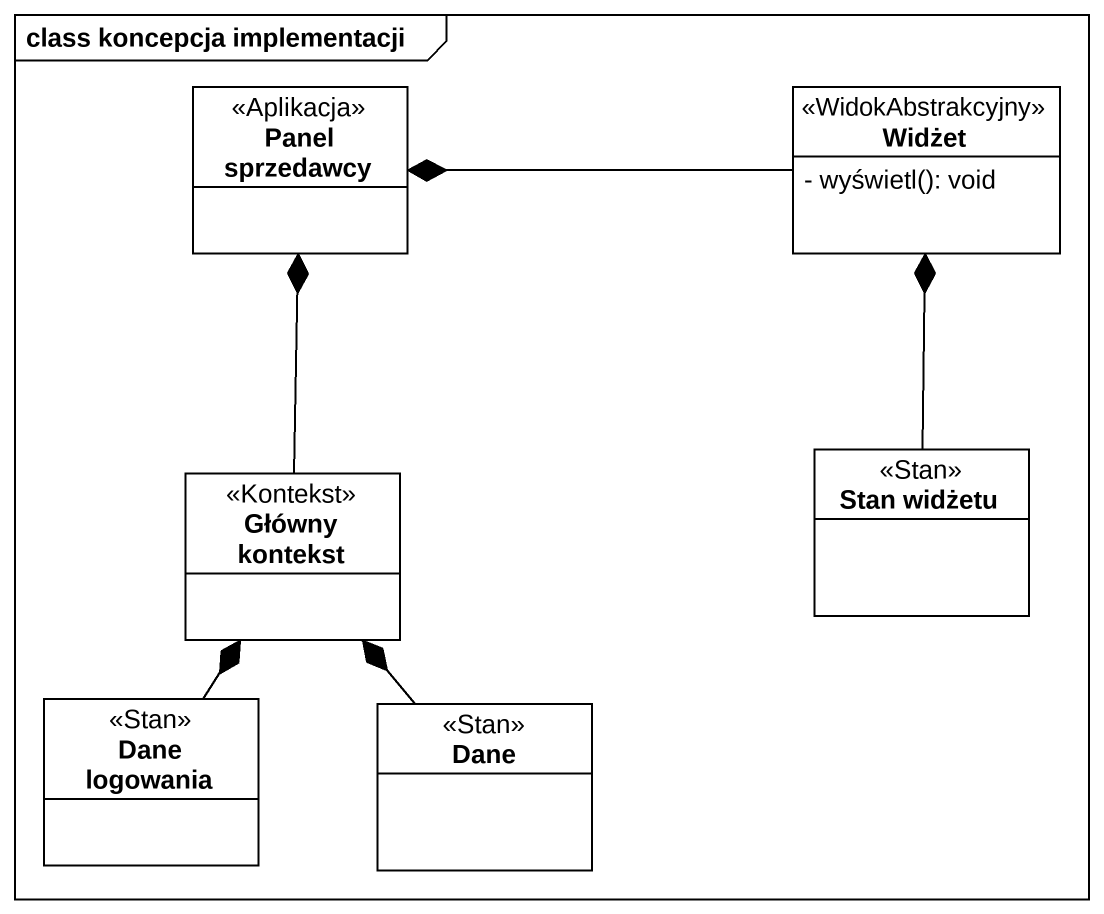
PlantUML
@startuml
mainframe class koncepcja implementacji
hide circle
hide empty members
skinparam classAttributeIconSize 0
class "Panel sprzedawcy" as Panel_sprzedawcy <<Aplikacja>>
class Widżet <<WidokAbstrakcyjny>> {
  - wyświetl(): void
}
class "Stan widżetu" as Stan_widżetu <<Stan>>
class "Główny kontekst" as Główny_kontekst <<Kontekst>>
class "Dane logowania" as Dane_logowania <<Stan>>
class Dane <<Stan>>
Widżet -left-* Panel_sprzedawcy
Stan_widżetu -up-* Widżet
Główny_kontekst -up-* Panel_sprzedawcy
Dane_logowania -up-* Główny_kontekst
Dane -up-* Główny_kontekst
@enduml
